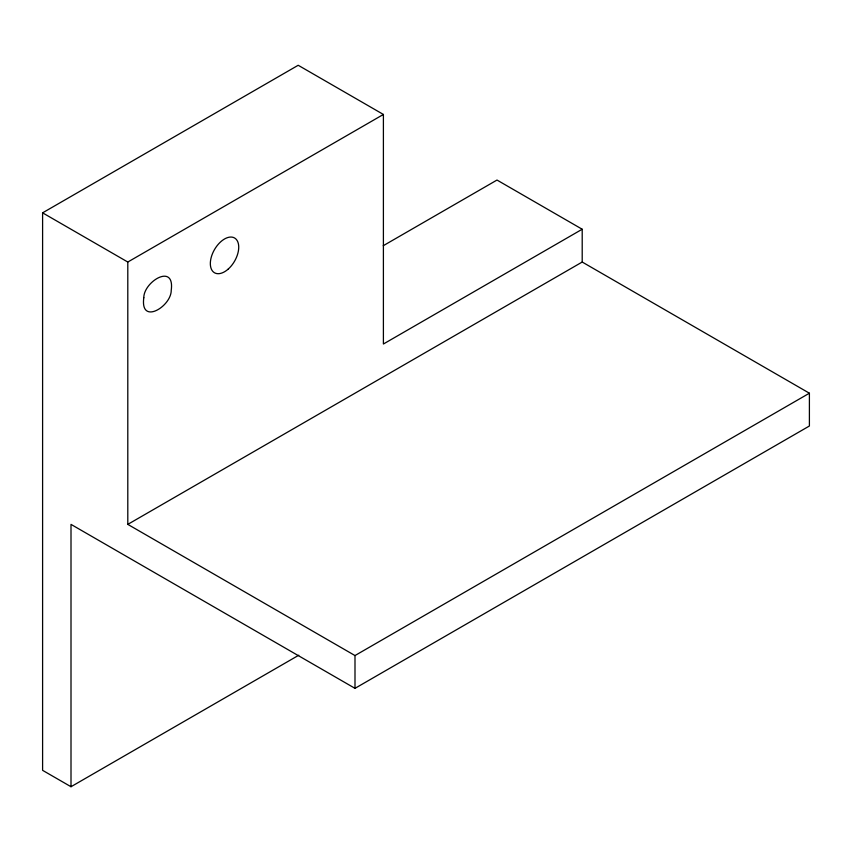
<?xml version="1.0" encoding="UTF-8"?>
<svg xmlns="http://www.w3.org/2000/svg" width="852" height="852" viewBox="0 0 852 852"><rect width="100%" height="100%" fill="white"/><g stroke="black" fill="none" stroke-linecap="round" stroke-linejoin="round"><path stroke-width="1.28" d="M298.775 655.22L71.004 786.726L42.6 770.336L42.6 212.84L298.2 65.274L383.4 114.456L383.4 344.016L582.204 229.241L582.204 262.033L127.8 524.374L127.8 262.033L383.4 114.456M383.24 245.727L497.004 180.049L582.204 229.241M127.8 524.374L354.996 655.55L809.4 393.209L809.4 426L354.996 688.341L71.004 524.385L71.004 786.726M582.204 262.033L809.4 393.209M42.6 212.84L127.8 262.033M354.996 655.55L354.996 688.341M143.796 297.742C139.973 325.634 171.295 306.528 171.22 290.394C175.043 262.501 143.722 281.607 143.796 297.742M228.208 269.094A20.086 11.598 -60 0 0 234.577 237.985A20.086 11.598 -60 0 0 210.817 259.051A20.086 11.598 -60 0 0 228.208 269.094"/></g></svg>
